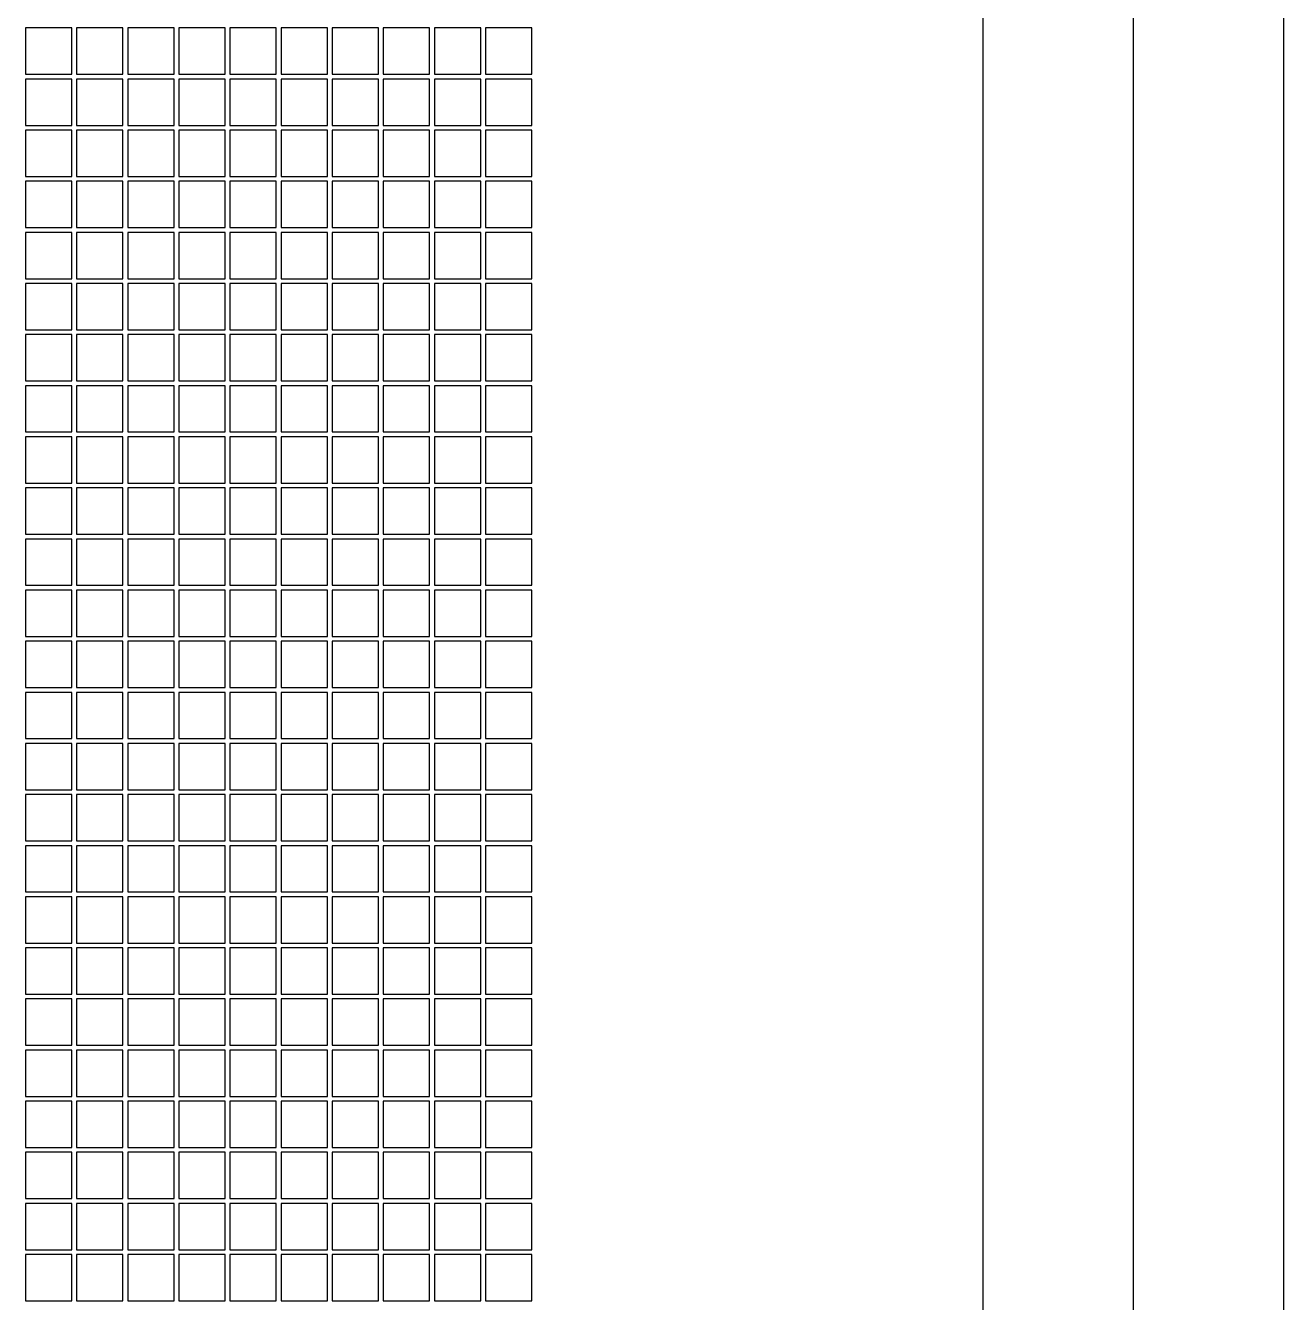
# Model space of a CAD drawing. Extents: x -1 to 152, y 0 to 80.
# Drawn here: x 100.06 to 104.244, y 50.165 to 54.412 of the extents above; entities that cross this region are included whole.
import ezdxf

# ---------------------------------------------------------------- set-up
doc = ezdxf.new("R2010")
doc.units = 0
doc.header["$MEASUREMENT"] = 0
doc.layers.add('Index', color=7, linetype='Continuous')
doc.layers.add('Pixel', color=4, linetype='Continuous')
doc.styles.get("Standard").update_dxf_attribs({"font": 'TIMES.TTF'})
doc.dimstyles.get("Standard").update_dxf_attribs({"dimtxt": 0.18, "dimasz": 0.18, "dimexe": 0.18, "dimexo": 0.0625, "dimgap": 0.09, "dimtad": 0, "dimtih": 1, "dimtoh": 1, "dimdec": 4, "dimzin": 0, "dimdsep": 46, "dimtxsty": 'Standard', "dimcen": 0.09, "dimadec": 0, "dimazin": 0, "dimtfac": 1, "dimtdec": 4, "dimtofl": 0, "dimtmove": 0, "dimatfit": 3, "dimfxl": 0, "dimtolj": 1, "dimtzin": 0, "dimarcsym": 0})

msp = doc.modelspace()

# ---------------------------------------------------------------- linework, layer by layer
at = {"layer": 'Pixel'}
for points in [[(100.06, 54.25), (100.214, 54.25), (100.214, 54.404), (100.06, 54.404)], [(100.23, 54.25), (100.384, 54.25), (100.384, 54.404), (100.23, 54.404)], [(100.4, 54.25), (100.554, 54.25), (100.554, 54.404), (100.4, 54.404)], [(100.57, 54.25), (100.724, 54.25), (100.724, 54.404), (100.57, 54.404)], [(100.74, 54.25), (100.894, 54.25), (100.894, 54.404), (100.74, 54.404)], [(100.91, 54.25), (101.064, 54.25), (101.064, 54.404), (100.91, 54.404)], [(101.08, 54.25), (101.234, 54.25), (101.234, 54.404), (101.08, 54.404)], [(101.25, 54.25), (101.404, 54.25), (101.404, 54.404), (101.25, 54.404)], [(101.42, 54.25), (101.574, 54.25), (101.574, 54.404), (101.42, 54.404)], [(101.59, 54.25), (101.744, 54.25), (101.744, 54.404), (101.59, 54.404)], [(100.06, 54.08), (100.214, 54.08), (100.214, 54.234), (100.06, 54.234)], [(100.23, 54.08), (100.384, 54.08), (100.384, 54.234), (100.23, 54.234)], [(100.4, 54.08), (100.554, 54.08), (100.554, 54.234), (100.4, 54.234)], [(100.57, 54.08), (100.724, 54.08), (100.724, 54.234), (100.57, 54.234)], [(100.74, 54.08), (100.894, 54.08), (100.894, 54.234), (100.74, 54.234)], [(100.91, 54.08), (101.064, 54.08), (101.064, 54.234), (100.91, 54.234)], [(101.08, 54.08), (101.234, 54.08), (101.234, 54.234), (101.08, 54.234)], [(101.25, 54.08), (101.404, 54.08), (101.404, 54.234), (101.25, 54.234)], [(101.42, 54.08), (101.574, 54.08), (101.574, 54.234), (101.42, 54.234)], [(101.59, 54.08), (101.744, 54.08), (101.744, 54.234), (101.59, 54.234)], [(100.06, 53.91), (100.214, 53.91), (100.214, 54.064), (100.06, 54.064)], [(100.23, 53.91), (100.384, 53.91), (100.384, 54.064), (100.23, 54.064)], [(100.4, 53.91), (100.554, 53.91), (100.554, 54.064), (100.4, 54.064)], [(100.57, 53.91), (100.724, 53.91), (100.724, 54.064), (100.57, 54.064)], [(100.74, 53.91), (100.894, 53.91), (100.894, 54.064), (100.74, 54.064)], [(100.91, 53.91), (101.064, 53.91), (101.064, 54.064), (100.91, 54.064)], [(101.08, 53.91), (101.234, 53.91), (101.234, 54.064), (101.08, 54.064)], [(101.25, 53.91), (101.404, 53.91), (101.404, 54.064), (101.25, 54.064)], [(101.42, 53.91), (101.574, 53.91), (101.574, 54.064), (101.42, 54.064)], [(101.59, 53.91), (101.744, 53.91), (101.744, 54.064), (101.59, 54.064)], [(100.06, 53.74), (100.214, 53.74), (100.214, 53.894), (100.06, 53.894)], [(100.23, 53.74), (100.384, 53.74), (100.384, 53.894), (100.23, 53.894)], [(100.4, 53.74), (100.554, 53.74), (100.554, 53.894), (100.4, 53.894)], [(100.57, 53.74), (100.724, 53.74), (100.724, 53.894), (100.57, 53.894)], [(100.74, 53.74), (100.894, 53.74), (100.894, 53.894), (100.74, 53.894)], [(100.91, 53.74), (101.064, 53.74), (101.064, 53.894), (100.91, 53.894)], [(101.08, 53.74), (101.234, 53.74), (101.234, 53.894), (101.08, 53.894)], [(101.25, 53.74), (101.404, 53.74), (101.404, 53.894), (101.25, 53.894)], [(101.42, 53.74), (101.574, 53.74), (101.574, 53.894), (101.42, 53.894)], [(101.59, 53.74), (101.744, 53.74), (101.744, 53.894), (101.59, 53.894)], [(100.06, 53.57), (100.214, 53.57), (100.214, 53.724), (100.06, 53.724)], [(100.23, 53.57), (100.384, 53.57), (100.384, 53.724), (100.23, 53.724)], [(100.4, 53.57), (100.554, 53.57), (100.554, 53.724), (100.4, 53.724)], [(100.57, 53.57), (100.724, 53.57), (100.724, 53.724), (100.57, 53.724)], [(100.74, 53.57), (100.894, 53.57), (100.894, 53.724), (100.74, 53.724)], [(100.91, 53.57), (101.064, 53.57), (101.064, 53.724), (100.91, 53.724)], [(101.08, 53.57), (101.234, 53.57), (101.234, 53.724), (101.08, 53.724)], [(101.25, 53.57), (101.404, 53.57), (101.404, 53.724), (101.25, 53.724)], [(101.42, 53.57), (101.574, 53.57), (101.574, 53.724), (101.42, 53.724)], [(101.59, 53.57), (101.744, 53.57), (101.744, 53.724), (101.59, 53.724)], [(100.06, 53.4), (100.214, 53.4), (100.214, 53.554), (100.06, 53.554)], [(100.23, 53.4), (100.384, 53.4), (100.384, 53.554), (100.23, 53.554)], [(100.4, 53.4), (100.554, 53.4), (100.554, 53.554), (100.4, 53.554)], [(100.57, 53.4), (100.724, 53.4), (100.724, 53.554), (100.57, 53.554)], [(100.74, 53.4), (100.894, 53.4), (100.894, 53.554), (100.74, 53.554)], [(100.91, 53.4), (101.064, 53.4), (101.064, 53.554), (100.91, 53.554)], [(101.08, 53.4), (101.234, 53.4), (101.234, 53.554), (101.08, 53.554)], [(101.25, 53.4), (101.404, 53.4), (101.404, 53.554), (101.25, 53.554)], [(101.42, 53.4), (101.574, 53.4), (101.574, 53.554), (101.42, 53.554)], [(101.59, 53.4), (101.744, 53.4), (101.744, 53.554), (101.59, 53.554)], [(100.06, 53.23), (100.214, 53.23), (100.214, 53.384), (100.06, 53.384)], [(100.23, 53.23), (100.384, 53.23), (100.384, 53.384), (100.23, 53.384)], [(100.4, 53.23), (100.554, 53.23), (100.554, 53.384), (100.4, 53.384)], [(100.57, 53.23), (100.724, 53.23), (100.724, 53.384), (100.57, 53.384)], [(100.74, 53.23), (100.894, 53.23), (100.894, 53.384), (100.74, 53.384)], [(100.91, 53.23), (101.064, 53.23), (101.064, 53.384), (100.91, 53.384)], [(101.08, 53.23), (101.234, 53.23), (101.234, 53.384), (101.08, 53.384)], [(101.25, 53.23), (101.404, 53.23), (101.404, 53.384), (101.25, 53.384)], [(101.42, 53.23), (101.574, 53.23), (101.574, 53.384), (101.42, 53.384)], [(101.59, 53.23), (101.744, 53.23), (101.744, 53.384), (101.59, 53.384)], [(100.06, 53.06), (100.214, 53.06), (100.214, 53.214), (100.06, 53.214)], [(100.23, 53.06), (100.384, 53.06), (100.384, 53.214), (100.23, 53.214)], [(100.4, 53.06), (100.554, 53.06), (100.554, 53.214), (100.4, 53.214)], [(100.57, 53.06), (100.724, 53.06), (100.724, 53.214), (100.57, 53.214)], [(100.74, 53.06), (100.894, 53.06), (100.894, 53.214), (100.74, 53.214)], [(100.91, 53.06), (101.064, 53.06), (101.064, 53.214), (100.91, 53.214)], [(101.08, 53.06), (101.234, 53.06), (101.234, 53.214), (101.08, 53.214)], [(101.25, 53.06), (101.404, 53.06), (101.404, 53.214), (101.25, 53.214)], [(101.42, 53.06), (101.574, 53.06), (101.574, 53.214), (101.42, 53.214)], [(101.59, 53.06), (101.744, 53.06), (101.744, 53.214), (101.59, 53.214)], [(100.06, 52.89), (100.214, 52.89), (100.214, 53.044), (100.06, 53.044)], [(100.23, 52.89), (100.384, 52.89), (100.384, 53.044), (100.23, 53.044)], [(100.4, 52.89), (100.554, 52.89), (100.554, 53.044), (100.4, 53.044)], [(100.57, 52.89), (100.724, 52.89), (100.724, 53.044), (100.57, 53.044)], [(100.74, 52.89), (100.894, 52.89), (100.894, 53.044), (100.74, 53.044)], [(100.91, 52.89), (101.064, 52.89), (101.064, 53.044), (100.91, 53.044)], [(101.08, 52.89), (101.234, 52.89), (101.234, 53.044), (101.08, 53.044)], [(101.25, 52.89), (101.404, 52.89), (101.404, 53.044), (101.25, 53.044)], [(101.42, 52.89), (101.574, 52.89), (101.574, 53.044), (101.42, 53.044)], [(101.59, 52.89), (101.744, 52.89), (101.744, 53.044), (101.59, 53.044)], [(100.06, 52.72), (100.214, 52.72), (100.214, 52.874), (100.06, 52.874)], [(100.23, 52.72), (100.384, 52.72), (100.384, 52.874), (100.23, 52.874)], [(100.4, 52.72), (100.554, 52.72), (100.554, 52.874), (100.4, 52.874)], [(100.57, 52.72), (100.724, 52.72), (100.724, 52.874), (100.57, 52.874)], [(100.74, 52.72), (100.894, 52.72), (100.894, 52.874), (100.74, 52.874)], [(100.91, 52.72), (101.064, 52.72), (101.064, 52.874), (100.91, 52.874)], [(101.08, 52.72), (101.234, 52.72), (101.234, 52.874), (101.08, 52.874)], [(101.25, 52.72), (101.404, 52.72), (101.404, 52.874), (101.25, 52.874)], [(101.42, 52.72), (101.574, 52.72), (101.574, 52.874), (101.42, 52.874)], [(101.59, 52.72), (101.744, 52.72), (101.744, 52.874), (101.59, 52.874)], [(100.06, 52.55), (100.214, 52.55), (100.214, 52.704), (100.06, 52.704)], [(100.23, 52.55), (100.384, 52.55), (100.384, 52.704), (100.23, 52.704)], [(100.4, 52.55), (100.554, 52.55), (100.554, 52.704), (100.4, 52.704)], [(100.57, 52.55), (100.724, 52.55), (100.724, 52.704), (100.57, 52.704)], [(100.74, 52.55), (100.894, 52.55), (100.894, 52.704), (100.74, 52.704)], [(100.91, 52.55), (101.064, 52.55), (101.064, 52.704), (100.91, 52.704)], [(101.08, 52.55), (101.234, 52.55), (101.234, 52.704), (101.08, 52.704)], [(101.25, 52.55), (101.404, 52.55), (101.404, 52.704), (101.25, 52.704)], [(101.42, 52.55), (101.574, 52.55), (101.574, 52.704), (101.42, 52.704)], [(101.59, 52.55), (101.744, 52.55), (101.744, 52.704), (101.59, 52.704)], [(100.06, 52.38), (100.214, 52.38), (100.214, 52.534), (100.06, 52.534)], [(100.23, 52.38), (100.384, 52.38), (100.384, 52.534), (100.23, 52.534)], [(100.4, 52.38), (100.554, 52.38), (100.554, 52.534), (100.4, 52.534)], [(100.57, 52.38), (100.724, 52.38), (100.724, 52.534), (100.57, 52.534)], [(100.74, 52.38), (100.894, 52.38), (100.894, 52.534), (100.74, 52.534)], [(100.91, 52.38), (101.064, 52.38), (101.064, 52.534), (100.91, 52.534)], [(101.08, 52.38), (101.234, 52.38), (101.234, 52.534), (101.08, 52.534)], [(101.25, 52.38), (101.404, 52.38), (101.404, 52.534), (101.25, 52.534)], [(101.42, 52.38), (101.574, 52.38), (101.574, 52.534), (101.42, 52.534)], [(101.59, 52.38), (101.744, 52.38), (101.744, 52.534), (101.59, 52.534)], [(100.06, 52.21), (100.214, 52.21), (100.214, 52.364), (100.06, 52.364)], [(100.23, 52.21), (100.384, 52.21), (100.384, 52.364), (100.23, 52.364)], [(100.4, 52.21), (100.554, 52.21), (100.554, 52.364), (100.4, 52.364)], [(100.57, 52.21), (100.724, 52.21), (100.724, 52.364), (100.57, 52.364)], [(100.74, 52.21), (100.894, 52.21), (100.894, 52.364), (100.74, 52.364)], [(100.91, 52.21), (101.064, 52.21), (101.064, 52.364), (100.91, 52.364)], [(101.08, 52.21), (101.234, 52.21), (101.234, 52.364), (101.08, 52.364)], [(101.25, 52.21), (101.404, 52.21), (101.404, 52.364), (101.25, 52.364)], [(101.42, 52.21), (101.574, 52.21), (101.574, 52.364), (101.42, 52.364)], [(101.59, 52.21), (101.744, 52.21), (101.744, 52.364), (101.59, 52.364)], [(100.06, 52.04), (100.214, 52.04), (100.214, 52.194), (100.06, 52.194)], [(100.23, 52.04), (100.384, 52.04), (100.384, 52.194), (100.23, 52.194)], [(100.4, 52.04), (100.554, 52.04), (100.554, 52.194), (100.4, 52.194)], [(100.57, 52.04), (100.724, 52.04), (100.724, 52.194), (100.57, 52.194)], [(100.74, 52.04), (100.894, 52.04), (100.894, 52.194), (100.74, 52.194)], [(100.91, 52.04), (101.064, 52.04), (101.064, 52.194), (100.91, 52.194)], [(101.08, 52.04), (101.234, 52.04), (101.234, 52.194), (101.08, 52.194)], [(101.25, 52.04), (101.404, 52.04), (101.404, 52.194), (101.25, 52.194)], [(101.42, 52.04), (101.574, 52.04), (101.574, 52.194), (101.42, 52.194)], [(101.59, 52.04), (101.744, 52.04), (101.744, 52.194), (101.59, 52.194)], [(100.06, 51.87), (100.214, 51.87), (100.214, 52.024), (100.06, 52.024)], [(100.23, 51.87), (100.384, 51.87), (100.384, 52.024), (100.23, 52.024)], [(100.4, 51.87), (100.554, 51.87), (100.554, 52.024), (100.4, 52.024)], [(100.57, 51.87), (100.724, 51.87), (100.724, 52.024), (100.57, 52.024)], [(100.74, 51.87), (100.894, 51.87), (100.894, 52.024), (100.74, 52.024)], [(100.91, 51.87), (101.064, 51.87), (101.064, 52.024), (100.91, 52.024)], [(101.08, 51.87), (101.234, 51.87), (101.234, 52.024), (101.08, 52.024)], [(101.25, 51.87), (101.404, 51.87), (101.404, 52.024), (101.25, 52.024)], [(101.42, 51.87), (101.574, 51.87), (101.574, 52.024), (101.42, 52.024)], [(101.59, 51.87), (101.744, 51.87), (101.744, 52.024), (101.59, 52.024)], [(100.06, 51.7), (100.214, 51.7), (100.214, 51.854), (100.06, 51.854)], [(100.23, 51.7), (100.384, 51.7), (100.384, 51.854), (100.23, 51.854)], [(100.4, 51.7), (100.554, 51.7), (100.554, 51.854), (100.4, 51.854)], [(100.57, 51.7), (100.724, 51.7), (100.724, 51.854), (100.57, 51.854)], [(100.74, 51.7), (100.894, 51.7), (100.894, 51.854), (100.74, 51.854)], [(100.91, 51.7), (101.064, 51.7), (101.064, 51.854), (100.91, 51.854)], [(101.08, 51.7), (101.234, 51.7), (101.234, 51.854), (101.08, 51.854)], [(101.25, 51.7), (101.404, 51.7), (101.404, 51.854), (101.25, 51.854)], [(101.42, 51.7), (101.574, 51.7), (101.574, 51.854), (101.42, 51.854)], [(101.59, 51.7), (101.744, 51.7), (101.744, 51.854), (101.59, 51.854)], [(100.06, 51.53), (100.214, 51.53), (100.214, 51.684), (100.06, 51.684)], [(100.23, 51.53), (100.384, 51.53), (100.384, 51.684), (100.23, 51.684)], [(100.4, 51.53), (100.554, 51.53), (100.554, 51.684), (100.4, 51.684)], [(100.57, 51.53), (100.724, 51.53), (100.724, 51.684), (100.57, 51.684)], [(100.74, 51.53), (100.894, 51.53), (100.894, 51.684), (100.74, 51.684)], [(100.91, 51.53), (101.064, 51.53), (101.064, 51.684), (100.91, 51.684)], [(101.08, 51.53), (101.234, 51.53), (101.234, 51.684), (101.08, 51.684)], [(101.25, 51.53), (101.404, 51.53), (101.404, 51.684), (101.25, 51.684)], [(101.42, 51.53), (101.574, 51.53), (101.574, 51.684), (101.42, 51.684)], [(101.59, 51.53), (101.744, 51.53), (101.744, 51.684), (101.59, 51.684)], [(100.06, 51.36), (100.214, 51.36), (100.214, 51.514), (100.06, 51.514)], [(100.23, 51.36), (100.384, 51.36), (100.384, 51.514), (100.23, 51.514)], [(100.4, 51.36), (100.554, 51.36), (100.554, 51.514), (100.4, 51.514)], [(100.57, 51.36), (100.724, 51.36), (100.724, 51.514), (100.57, 51.514)], [(100.74, 51.36), (100.894, 51.36), (100.894, 51.514), (100.74, 51.514)], [(100.91, 51.36), (101.064, 51.36), (101.064, 51.514), (100.91, 51.514)], [(101.08, 51.36), (101.234, 51.36), (101.234, 51.514), (101.08, 51.514)], [(101.25, 51.36), (101.404, 51.36), (101.404, 51.514), (101.25, 51.514)], [(101.42, 51.36), (101.574, 51.36), (101.574, 51.514), (101.42, 51.514)], [(101.59, 51.36), (101.744, 51.36), (101.744, 51.514), (101.59, 51.514)], [(100.06, 51.19), (100.214, 51.19), (100.214, 51.344), (100.06, 51.344)], [(100.23, 51.19), (100.384, 51.19), (100.384, 51.344), (100.23, 51.344)], [(100.4, 51.19), (100.554, 51.19), (100.554, 51.344), (100.4, 51.344)], [(100.57, 51.19), (100.724, 51.19), (100.724, 51.344), (100.57, 51.344)], [(100.74, 51.19), (100.894, 51.19), (100.894, 51.344), (100.74, 51.344)], [(100.91, 51.19), (101.064, 51.19), (101.064, 51.344), (100.91, 51.344)], [(101.08, 51.19), (101.234, 51.19), (101.234, 51.344), (101.08, 51.344)], [(101.25, 51.19), (101.404, 51.19), (101.404, 51.344), (101.25, 51.344)], [(101.42, 51.19), (101.574, 51.19), (101.574, 51.344), (101.42, 51.344)], [(101.59, 51.19), (101.744, 51.19), (101.744, 51.344), (101.59, 51.344)], [(100.06, 51.02), (100.214, 51.02), (100.214, 51.174), (100.06, 51.174)], [(100.23, 51.02), (100.384, 51.02), (100.384, 51.174), (100.23, 51.174)], [(100.4, 51.02), (100.554, 51.02), (100.554, 51.174), (100.4, 51.174)], [(100.57, 51.02), (100.724, 51.02), (100.724, 51.174), (100.57, 51.174)], [(100.74, 51.02), (100.894, 51.02), (100.894, 51.174), (100.74, 51.174)], [(100.91, 51.02), (101.064, 51.02), (101.064, 51.174), (100.91, 51.174)], [(101.08, 51.02), (101.234, 51.02), (101.234, 51.174), (101.08, 51.174)], [(101.25, 51.02), (101.404, 51.02), (101.404, 51.174), (101.25, 51.174)], [(101.42, 51.02), (101.574, 51.02), (101.574, 51.174), (101.42, 51.174)], [(101.59, 51.02), (101.744, 51.02), (101.744, 51.174), (101.59, 51.174)], [(100.06, 50.85), (100.214, 50.85), (100.214, 51.004), (100.06, 51.004)], [(100.23, 50.85), (100.384, 50.85), (100.384, 51.004), (100.23, 51.004)], [(100.4, 50.85), (100.554, 50.85), (100.554, 51.004), (100.4, 51.004)], [(100.57, 50.85), (100.724, 50.85), (100.724, 51.004), (100.57, 51.004)], [(100.74, 50.85), (100.894, 50.85), (100.894, 51.004), (100.74, 51.004)], [(100.91, 50.85), (101.064, 50.85), (101.064, 51.004), (100.91, 51.004)], [(101.08, 50.85), (101.234, 50.85), (101.234, 51.004), (101.08, 51.004)], [(101.25, 50.85), (101.404, 50.85), (101.404, 51.004), (101.25, 51.004)], [(101.42, 50.85), (101.574, 50.85), (101.574, 51.004), (101.42, 51.004)], [(101.59, 50.85), (101.744, 50.85), (101.744, 51.004), (101.59, 51.004)], [(100.06, 50.68), (100.214, 50.68), (100.214, 50.834), (100.06, 50.834)], [(100.23, 50.68), (100.384, 50.68), (100.384, 50.834), (100.23, 50.834)], [(100.4, 50.68), (100.554, 50.68), (100.554, 50.834), (100.4, 50.834)], [(100.57, 50.68), (100.724, 50.68), (100.724, 50.834), (100.57, 50.834)], [(100.74, 50.68), (100.894, 50.68), (100.894, 50.834), (100.74, 50.834)], [(100.91, 50.68), (101.064, 50.68), (101.064, 50.834), (100.91, 50.834)], [(101.08, 50.68), (101.234, 50.68), (101.234, 50.834), (101.08, 50.834)], [(101.25, 50.68), (101.404, 50.68), (101.404, 50.834), (101.25, 50.834)], [(101.42, 50.68), (101.574, 50.68), (101.574, 50.834), (101.42, 50.834)], [(101.59, 50.68), (101.744, 50.68), (101.744, 50.834), (101.59, 50.834)], [(100.06, 50.51), (100.214, 50.51), (100.214, 50.664), (100.06, 50.664)], [(100.23, 50.51), (100.384, 50.51), (100.384, 50.664), (100.23, 50.664)], [(100.4, 50.51), (100.554, 50.51), (100.554, 50.664), (100.4, 50.664)], [(100.57, 50.51), (100.724, 50.51), (100.724, 50.664), (100.57, 50.664)], [(100.74, 50.51), (100.894, 50.51), (100.894, 50.664), (100.74, 50.664)], [(100.91, 50.51), (101.064, 50.51), (101.064, 50.664), (100.91, 50.664)], [(101.08, 50.51), (101.234, 50.51), (101.234, 50.664), (101.08, 50.664)], [(101.25, 50.51), (101.404, 50.51), (101.404, 50.664), (101.25, 50.664)], [(101.42, 50.51), (101.574, 50.51), (101.574, 50.664), (101.42, 50.664)], [(101.59, 50.51), (101.744, 50.51), (101.744, 50.664), (101.59, 50.664)], [(100.06, 50.34), (100.214, 50.34), (100.214, 50.494), (100.06, 50.494)], [(100.23, 50.34), (100.384, 50.34), (100.384, 50.494), (100.23, 50.494)], [(100.4, 50.34), (100.554, 50.34), (100.554, 50.494), (100.4, 50.494)], [(100.57, 50.34), (100.724, 50.34), (100.724, 50.494), (100.57, 50.494)], [(100.74, 50.34), (100.894, 50.34), (100.894, 50.494), (100.74, 50.494)], [(100.91, 50.34), (101.064, 50.34), (101.064, 50.494), (100.91, 50.494)], [(101.08, 50.34), (101.234, 50.34), (101.234, 50.494), (101.08, 50.494)], [(101.25, 50.34), (101.404, 50.34), (101.404, 50.494), (101.25, 50.494)], [(101.42, 50.34), (101.574, 50.34), (101.574, 50.494), (101.42, 50.494)], [(101.59, 50.34), (101.744, 50.34), (101.744, 50.494), (101.59, 50.494)], [(100.06, 50.17), (100.214, 50.17), (100.214, 50.324), (100.06, 50.324)], [(100.23, 50.17), (100.384, 50.17), (100.384, 50.324), (100.23, 50.324)], [(100.4, 50.17), (100.554, 50.17), (100.554, 50.324), (100.4, 50.324)], [(100.57, 50.17), (100.724, 50.17), (100.724, 50.324), (100.57, 50.324)], [(100.74, 50.17), (100.894, 50.17), (100.894, 50.324), (100.74, 50.324)], [(100.91, 50.17), (101.064, 50.17), (101.064, 50.324), (100.91, 50.324)], [(101.08, 50.17), (101.234, 50.17), (101.234, 50.324), (101.08, 50.324)], [(101.25, 50.17), (101.404, 50.17), (101.404, 50.324), (101.25, 50.324)], [(101.42, 50.17), (101.574, 50.17), (101.574, 50.324), (101.42, 50.324)], [(101.59, 50.17), (101.744, 50.17), (101.744, 50.324), (101.59, 50.324)]]:
    msp.add_lwpolyline(points, close=True, dxfattribs=at)

# ---------------------------------------------------------------- leaders
at = {"layer": 'Index', "color": 5}
for points in [[(101.744, 60.957), (104.244, 60.957), (104.244, 36.70711)], [(101.744, 58.577), (103.744, 58.577), (103.744, 39.70711)], [(101.744, 57.897), (103.244, 57.897), (103.244, 42.70711)]]:
    msp.add_leader(points, dimstyle='Standard', override={"dimtxt": 0.5, "dimasz": 0.5, "dimexe": 0.5, "dimexo": 0.5, "dimgap": 0.1, "dimtih": 0, "dimdec": 3}, dxfattribs=at)

doc.saveas('drawing.dxf')
